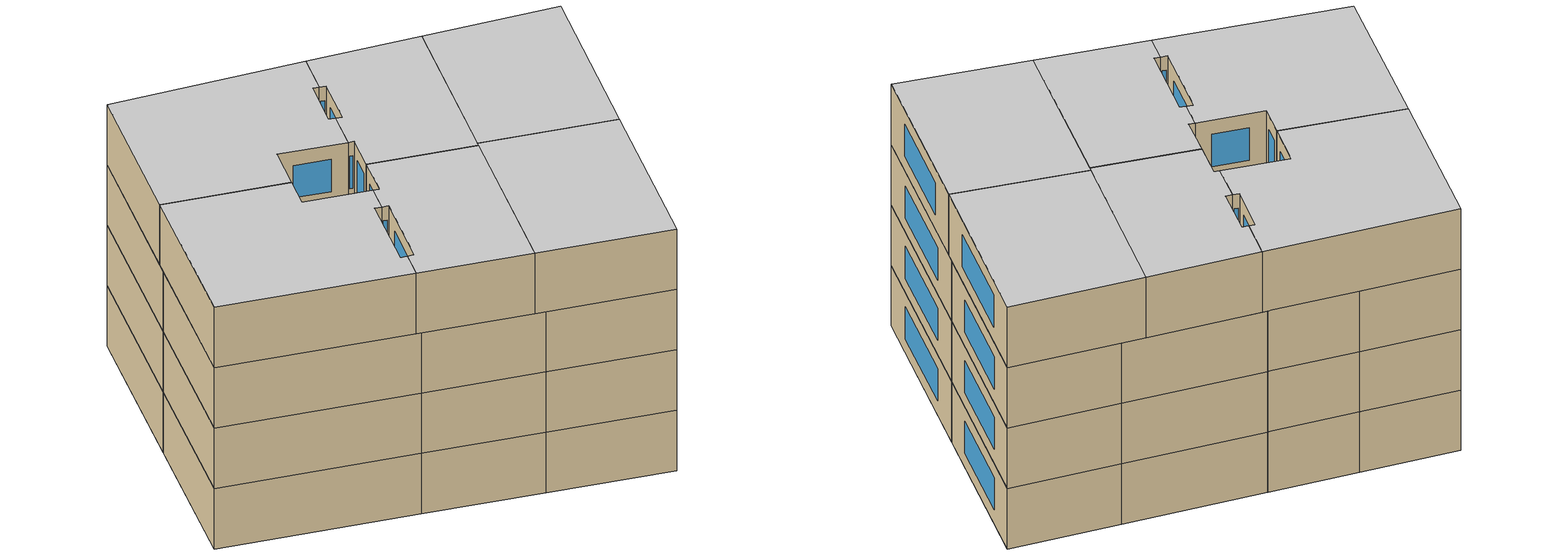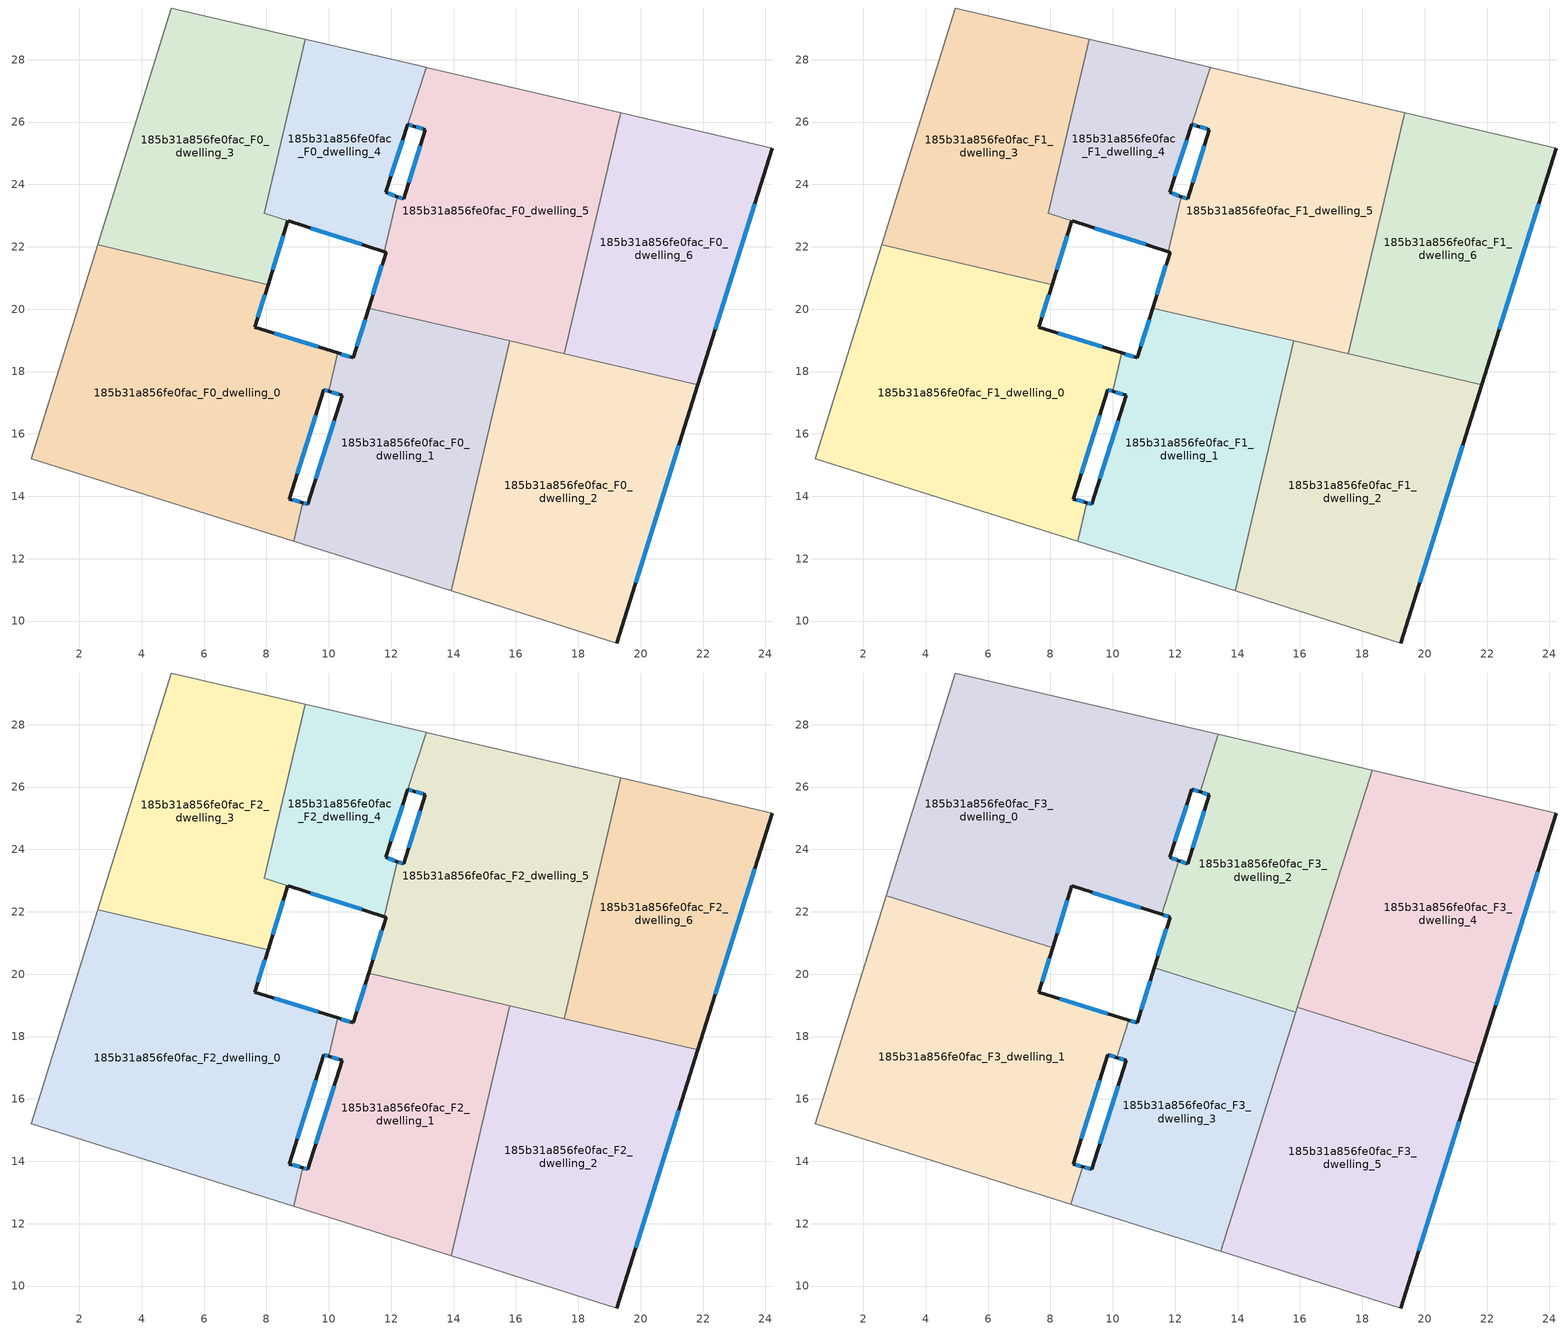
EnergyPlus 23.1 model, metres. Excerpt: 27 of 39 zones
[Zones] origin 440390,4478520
185b31a856fe0fac_F0_dwelling_0
 floor ground (EU_floor_Construction): 8.05,20.79 7.63,19.42 10.29,18.6 10,17.37 9.84,17.42 8.74,13.91 9.17,13.79 8.88,12.56 0.46,15.21 2.59,22.06 z0
 wall outside (EU_wall_Construction): 10.29,18.6 7.63,19.42 8.05,20.79 / 9.17,13.79 8.74,13.91 9.84,17.42 10,17.37 z0:3
 wall to 185b31a856fe0fac_F0_dwelling_1 (EU_wall_Construction): 10,17.37 10.29,18.6 / 8.88,12.56 9.17,13.79 z0:3
 wall adiabatic (EU_wall_Construction): 2.59,22.06 0.46,15.21 8.88,12.56 z0:3
 wall to 185b31a856fe0fac_F0_dwelling_3 (EU_wall_Construction): 8.05,20.79 2.59,22.06 z0:3
 window (EU_Window_Construction): 7.73,19.74 7.95,20.47 / 9.66,18.79 8.25,19.23 / 9.88,17.41 9.96,17.38 / 9,14.73 9.58,16.6 / 9.07,13.82 8.84,13.88 z0.7:2.3
185b31a856fe0fac_F0_dwelling_1
 floor ground (EU_floor_Construction): 15.8,18.98 13.93,10.96 8.88,12.56 9.17,13.79 9.33,13.75 10.42,17.24 10,17.37 10.29,18.6 10.78,18.44 11.28,20.04 z0
 wall outside (EU_wall_Construction): 10,17.37 10.42,17.24 9.33,13.75 9.17,13.79 / 11.28,20.04 10.78,18.44 10.29,18.6 z0:3
 wall to 185b31a856fe0fac_F0_dwelling_2 (EU_wall_Construction): 13.93,10.96 15.8,18.98 z0:3
 wall adiabatic (EU_wall_Construction): 8.88,12.56 13.93,10.96 z0:3
 wall to 185b31a856fe0fac_F0_dwelling_5 (EU_wall_Construction): 15.8,18.98 11.28,20.04 z0:3
 window (EU_Window_Construction): 10.17,16.42 9.59,14.56 / 10.1,17.34 10.33,17.27 / 10.67,18.48 10.4,18.56 / 11.16,19.66 10.9,18.82 / 9.29,13.76 9.2,13.78 z0.7:2.3
185b31a856fe0fac_F0_dwelling_2
 floor ground (EU_floor_Construction): 21.83,17.57 19.23,9.29 13.93,10.96 15.8,18.98 z0
 wall outside (EU_wall_Construction): 19.23,9.29 21.83,17.57 z0:3
 wall adiabatic (EU_wall_Construction): 13.93,10.96 19.23,9.29 z0:3
 wall to 185b31a856fe0fac_F0_dwelling_6 (EU_wall_Construction): 21.83,17.57 17.56,18.57 z0:3
 wall to 185b31a856fe0fac_F0_dwelling_5 (EU_wall_Construction): 17.56,18.57 15.8,18.98 z0:3
 window (EU_Window_Construction): 19.84,11.23 21.22,15.63 z0.7:2.3
185b31a856fe0fac_F0_dwelling_3
 floor ground (EU_floor_Construction): 9.24,28.66 7.94,23.07 8.69,22.83 8.05,20.79 2.59,22.06 4.95,29.66 z0
 wall outside (EU_wall_Construction): 8.05,20.79 8.69,22.83 z0:3
 wall adiabatic (EU_wall_Construction): 9.24,28.66 4.95,29.66 2.59,22.06 z0:3
 wall to 185b31a856fe0fac_F0_dwelling_4 (EU_wall_Construction): 8.69,22.83 7.94,23.07 9.24,28.66 z0:3
 window (EU_Window_Construction): 8.2,21.27 8.54,22.35 z0.7:2.3
185b31a856fe0fac_F0_dwelling_4
 floor ground (EU_floor_Construction): 13.13,27.75 11.83,23.74 12.2,23.61 11.78,21.85 7.94,23.07 9.24,28.66 z0
 wall outside (EU_wall_Construction): 8.69,22.83 11.78,21.85 / 12.2,23.61 11.83,23.74 12.54,25.93 z0:3
 wall to 185b31a856fe0fac_F0_dwelling_5 (EU_wall_Construction): 11.78,21.85 12.2,23.61 / 12.54,25.93 13.13,27.75 13.16,27.74 z0:3
 wall adiabatic (EU_wall_Construction): 13.16,27.74 13.12,27.75 9.24,28.66 z0:3
 window (EU_Window_Construction): 9.42,22.6 11.06,22.08 / 12.11,23.64 11.91,23.71 / 11.99,24.25 12.37,25.42 z0.7:2.3
185b31a856fe0fac_F0_dwelling_5
 floor ground (EU_floor_Construction): 19.36,26.3 17.56,18.57 11.28,20.04 11.84,21.83 11.78,21.85 12.2,23.61 12.41,23.54 13.1,25.75 12.72,25.87 12.54,25.93 13.13,27.75 13.16,27.74 z0
 wall outside (EU_wall_Construction): 11.78,21.85 11.84,21.83 11.28,20.04 / 12.54,25.93 12.72,25.87 13.1,25.75 12.41,23.54 12.2,23.61 z0:3
 wall adiabatic (EU_wall_Construction): 19.36,26.3 13.16,27.74 z0:3
 wall to 185b31a856fe0fac_F0_dwelling_6 (EU_wall_Construction): 17.56,18.57 19.36,26.3 z0:3
 window (EU_Window_Construction): 12.36,23.55 12.25,23.59 / 12.94,25.23 12.57,24.05 / 12.81,25.84 13.01,25.78 / 12.58,25.92 12.68,25.89 / 11.7,21.41 11.41,20.46 z0.7:2.3
185b31a856fe0fac_F0_dwelling_6
 floor ground (EU_floor_Construction): 24.22,25.16 21.83,17.57 17.56,18.57 19.36,26.3 z0
 wall outside (EU_wall_Construction): 21.83,17.57 24.22,25.16 z0:3
 wall adiabatic (EU_wall_Construction): 24.22,25.16 19.36,26.3 z0:3
 window (EU_Window_Construction): 22.39,19.35 23.66,23.39 z0.7:2.3
185b31a856fe0fac_F1_dwelling_0
 floor to 185b31a856fe0fac_F0_dwelling_0 (EU_floor_Construction): 8.05,20.79 7.63,19.42 10.29,18.6 10,17.37 9.84,17.42 8.74,13.91 9.17,13.79 8.88,12.56 0.46,15.21 2.59,22.06 z3
 wall outside (EU_wall_Construction): 10.29,18.6 7.63,19.42 8.05,20.79 / 9.17,13.79 8.74,13.91 9.84,17.42 10,17.37 z3:6
 wall to 185b31a856fe0fac_F1_dwelling_1 (EU_wall_Construction): 10,17.37 10.29,18.6 / 8.88,12.56 9.17,13.79 z3:6
 wall adiabatic (EU_wall_Construction): 2.59,22.06 0.46,15.21 8.88,12.56 z3:6
 wall to 185b31a856fe0fac_F1_dwelling_3 (EU_wall_Construction): 8.05,20.79 2.59,22.06 z3:6
 window (EU_Window_Construction): 7.73,19.74 7.95,20.47 / 9.66,18.79 8.25,19.23 / 9.88,17.41 9.96,17.38 / 9,14.73 9.58,16.6 / 9.07,13.82 8.84,13.88 z3.7:5.3
185b31a856fe0fac_F1_dwelling_1
 floor to 185b31a856fe0fac_F0_dwelling_1 (EU_floor_Construction): 15.8,18.98 13.93,10.96 8.88,12.56 9.17,13.79 9.33,13.75 10.42,17.24 10,17.37 10.29,18.6 10.78,18.44 11.28,20.04 z3
 wall outside (EU_wall_Construction): 10,17.37 10.42,17.24 9.33,13.75 9.17,13.79 / 11.28,20.04 10.78,18.44 10.29,18.6 z3:6
 wall to 185b31a856fe0fac_F1_dwelling_2 (EU_wall_Construction): 13.93,10.96 15.8,18.98 z3:6
 wall adiabatic (EU_wall_Construction): 8.88,12.56 13.93,10.96 z3:6
 wall to 185b31a856fe0fac_F1_dwelling_5 (EU_wall_Construction): 15.8,18.98 11.28,20.04 z3:6
 window (EU_Window_Construction): 10.17,16.42 9.59,14.56 / 10.1,17.34 10.33,17.27 / 10.67,18.48 10.4,18.56 / 11.16,19.66 10.9,18.82 / 9.29,13.76 9.2,13.78 z3.7:5.3
185b31a856fe0fac_F1_dwelling_2
 floor to 185b31a856fe0fac_F0_dwelling_2 (EU_floor_Construction): 21.83,17.57 19.23,9.29 13.93,10.96 15.8,18.98 z3
 wall outside (EU_wall_Construction): 19.23,9.29 21.83,17.57 z3:6
 wall adiabatic (EU_wall_Construction): 13.93,10.96 19.23,9.29 z3:6
 wall to 185b31a856fe0fac_F1_dwelling_6 (EU_wall_Construction): 21.83,17.57 17.56,18.57 z3:6
 wall to 185b31a856fe0fac_F1_dwelling_5 (EU_wall_Construction): 17.56,18.57 15.8,18.98 z3:6
 window (EU_Window_Construction): 19.84,11.23 21.22,15.63 z3.7:5.3
185b31a856fe0fac_F1_dwelling_3
 floor to 185b31a856fe0fac_F0_dwelling_3 (EU_floor_Construction): 9.24,28.66 7.94,23.07 8.69,22.83 8.05,20.79 2.59,22.06 4.95,29.66 z3
 wall outside (EU_wall_Construction): 8.05,20.79 8.69,22.83 z3:6
 wall adiabatic (EU_wall_Construction): 9.24,28.66 4.95,29.66 2.59,22.06 z3:6
 wall to 185b31a856fe0fac_F1_dwelling_4 (EU_wall_Construction): 8.69,22.83 7.94,23.07 9.24,28.66 z3:6
 window (EU_Window_Construction): 8.2,21.27 8.54,22.35 z3.7:5.3
185b31a856fe0fac_F1_dwelling_4
 floor to 185b31a856fe0fac_F0_dwelling_4 (EU_floor_Construction): 13.12,27.75 11.83,23.74 12.2,23.61 11.78,21.85 7.94,23.07 9.24,28.66 z3
 wall outside (EU_wall_Construction): 8.69,22.83 11.78,21.85 / 12.2,23.61 11.83,23.74 12.54,25.93 z3:6
 wall to 185b31a856fe0fac_F1_dwelling_5 (EU_wall_Construction): 11.78,21.85 12.2,23.61 / 12.54,25.93 13.13,27.75 13.16,27.74 z3:6
 wall adiabatic (EU_wall_Construction): 13.16,27.74 13.12,27.75 9.24,28.66 z3:6
 window (EU_Window_Construction): 9.42,22.6 11.06,22.08 / 12.11,23.64 11.91,23.71 / 11.99,24.25 12.37,25.42 z3.7:5.3
185b31a856fe0fac_F1_dwelling_5
 floor to 185b31a856fe0fac_F0_dwelling_5 (EU_floor_Construction): 19.36,26.3 17.56,18.57 11.28,20.04 11.84,21.83 11.78,21.85 12.2,23.61 12.41,23.54 13.1,25.75 12.72,25.87 12.54,25.93 13.13,27.75 13.16,27.74 z3
 wall outside (EU_wall_Construction): 11.78,21.85 11.84,21.83 11.28,20.04 / 12.54,25.93 12.72,25.87 13.1,25.75 12.41,23.54 12.2,23.61 z3:6
 wall adiabatic (EU_wall_Construction): 19.36,26.3 13.16,27.74 z3:6
 wall to 185b31a856fe0fac_F1_dwelling_6 (EU_wall_Construction): 17.56,18.57 19.36,26.3 z3:6
 window (EU_Window_Construction): 12.36,23.55 12.25,23.59 / 12.94,25.23 12.57,24.05 / 12.81,25.84 13.01,25.78 / 12.58,25.92 12.68,25.89 / 11.7,21.41 11.41,20.46 z3.7:5.3
185b31a856fe0fac_F1_dwelling_6
 floor to 185b31a856fe0fac_F0_dwelling_6 (EU_floor_Construction): 24.22,25.16 21.83,17.57 17.56,18.57 19.36,26.3 z3
 wall outside (EU_wall_Construction): 21.83,17.57 24.22,25.16 z3:6
 wall adiabatic (EU_wall_Construction): 24.22,25.16 19.36,26.3 z3:6
 window (EU_Window_Construction): 22.39,19.35 23.66,23.39 z3.7:5.3
185b31a856fe0fac_F2_dwelling_0
 floor to 185b31a856fe0fac_F1_dwelling_0 (EU_floor_Construction): 8.05,20.79 7.63,19.42 10.29,18.6 10,17.37 9.84,17.42 8.74,13.91 9.17,13.79 8.88,12.56 0.46,15.21 2.59,22.06 z6
 wall outside (EU_wall_Construction): 10.29,18.6 7.63,19.42 8.05,20.79 / 9.17,13.79 8.74,13.91 9.84,17.42 10,17.37 z6:9
 wall to 185b31a856fe0fac_F2_dwelling_1 (EU_wall_Construction): 10,17.37 10.29,18.6 / 8.88,12.56 9.17,13.79 z6:9
 wall adiabatic (EU_wall_Construction): 2.59,22.06 0.46,15.21 8.88,12.56 z6:9
 wall to 185b31a856fe0fac_F2_dwelling_3 (EU_wall_Construction): 8.05,20.79 2.59,22.06 z6:9
 window (EU_Window_Construction): 7.73,19.74 7.95,20.47 / 9.66,18.79 8.25,19.23 / 9.88,17.41 9.96,17.38 / 9,14.73 9.58,16.6 / 9.07,13.82 8.84,13.88 z6.7:8.3
185b31a856fe0fac_F2_dwelling_1
 floor to 185b31a856fe0fac_F1_dwelling_1 (EU_floor_Construction): 15.8,18.98 13.93,10.96 8.88,12.56 9.17,13.79 9.33,13.75 10.42,17.24 10,17.37 10.29,18.6 10.78,18.44 11.28,20.04 z6
 wall outside (EU_wall_Construction): 10,17.37 10.42,17.24 9.33,13.75 9.17,13.79 / 11.28,20.04 10.78,18.44 10.29,18.6 z6:9
 wall to 185b31a856fe0fac_F2_dwelling_2 (EU_wall_Construction): 13.93,10.96 15.8,18.98 z6:9
 wall adiabatic (EU_wall_Construction): 8.88,12.56 13.93,10.96 z6:9
 wall to 185b31a856fe0fac_F2_dwelling_5 (EU_wall_Construction): 15.8,18.98 11.28,20.04 z6:9
 window (EU_Window_Construction): 10.17,16.42 9.59,14.56 / 10.1,17.34 10.33,17.27 / 10.67,18.48 10.4,18.56 / 11.16,19.66 10.9,18.82 / 9.29,13.76 9.2,13.78 z6.7:8.3
185b31a856fe0fac_F2_dwelling_2
 floor to 185b31a856fe0fac_F1_dwelling_2 (EU_floor_Construction): 21.83,17.57 19.23,9.29 13.93,10.96 15.8,18.98 z6
 wall outside (EU_wall_Construction): 19.23,9.29 21.83,17.57 z6:9
 wall adiabatic (EU_wall_Construction): 13.93,10.96 19.23,9.29 z6:9
 wall to 185b31a856fe0fac_F2_dwelling_6 (EU_wall_Construction): 21.83,17.57 17.56,18.57 z6:9
 wall to 185b31a856fe0fac_F2_dwelling_5 (EU_wall_Construction): 17.56,18.57 15.8,18.98 z6:9
 window (EU_Window_Construction): 19.84,11.23 21.22,15.63 z6.7:8.3
185b31a856fe0fac_F2_dwelling_3
 floor to 185b31a856fe0fac_F1_dwelling_3 (EU_floor_Construction): 9.24,28.66 7.94,23.07 8.69,22.83 8.05,20.79 2.59,22.06 4.95,29.66 z6
 wall outside (EU_wall_Construction): 8.05,20.79 8.69,22.83 z6:9
 wall adiabatic (EU_wall_Construction): 9.24,28.66 4.95,29.66 2.59,22.06 z6:9
 wall to 185b31a856fe0fac_F2_dwelling_4 (EU_wall_Construction): 8.69,22.83 7.94,23.07 9.24,28.66 z6:9
 window (EU_Window_Construction): 8.2,21.27 8.54,22.35 z6.7:8.3
185b31a856fe0fac_F2_dwelling_4
 floor to 185b31a856fe0fac_F1_dwelling_4 (EU_floor_Construction): 13.12,27.75 11.83,23.74 12.2,23.61 11.78,21.85 7.94,23.07 9.24,28.66 z6
 wall outside (EU_wall_Construction): 8.69,22.83 11.78,21.85 / 12.2,23.61 11.83,23.74 12.54,25.93 z6:9
 wall to 185b31a856fe0fac_F2_dwelling_5 (EU_wall_Construction): 11.78,21.85 12.2,23.61 / 12.54,25.93 13.13,27.75 13.16,27.74 z6:9
 wall adiabatic (EU_wall_Construction): 13.16,27.74 13.12,27.75 9.24,28.66 z6:9
 window (EU_Window_Construction): 9.42,22.6 11.06,22.08 / 12.11,23.64 11.91,23.71 / 11.99,24.25 12.37,25.42 z6.7:8.3
185b31a856fe0fac_F2_dwelling_5
 floor to 185b31a856fe0fac_F1_dwelling_5 (EU_floor_Construction): 19.36,26.3 17.56,18.57 11.28,20.04 11.84,21.83 11.78,21.85 12.2,23.61 12.41,23.54 13.1,25.75 12.72,25.87 12.54,25.93 13.13,27.75 13.16,27.74 z6
 wall outside (EU_wall_Construction): 11.78,21.85 11.84,21.83 11.28,20.04 / 12.54,25.93 12.72,25.87 13.1,25.75 12.41,23.54 12.2,23.61 z6:9
 wall adiabatic (EU_wall_Construction): 19.36,26.3 13.16,27.74 z6:9
 wall to 185b31a856fe0fac_F2_dwelling_6 (EU_wall_Construction): 17.56,18.57 19.36,26.3 z6:9
 window (EU_Window_Construction): 12.36,23.55 12.25,23.59 / 12.94,25.23 12.57,24.05 / 12.81,25.84 13.01,25.78 / 12.58,25.92 12.68,25.89 / 11.7,21.41 11.41,20.46 z6.7:8.3
 ceiling adiabatic (EU_roof_Construction): 12.81,25.84 13.39,27.69 13.16,27.74 13.13,27.75 12.54,25.93 12.72,25.87 z9
185b31a856fe0fac_F2_dwelling_6
 floor to 185b31a856fe0fac_F1_dwelling_6 (EU_floor_Construction): 24.22,25.16 21.83,17.57 17.56,18.57 19.36,26.3 z6
 wall outside (EU_wall_Construction): 21.83,17.57 24.22,25.16 z6:9
 wall adiabatic (EU_wall_Construction): 24.22,25.16 19.36,26.3 z6:9
 window (EU_Window_Construction): 22.39,19.35 23.66,23.39 z6.7:8.3
185b31a856fe0fac_F3_dwelling_0
 floor to 185b31a856fe0fac_F2_dwelling_3 (EU_floor_Construction): 9.24,28.66 7.94,23.07 8.69,22.83 8.07,20.84 2.74,22.52 4.95,29.66 z9
 floor to 185b31a856fe0fac_F2_dwelling_4 (EU_floor_Construction): 13.12,27.75 11.83,23.74 12.12,23.64 11.58,21.91 7.94,23.07 9.24,28.66 z9
 floor adiabatic (EU_floor_Construction): 13.39,27.69 12.81,25.84 12.54,25.93 11.83,23.74 13.12,27.75 z9
 wall outside (EU_wall_Construction): 12.12,23.64 11.83,23.74 12.54,25.93 12.81,25.84 / 8.07,20.84 8.69,22.83 11.58,21.91 z9:12
 wall to 185b31a856fe0fac_F3_dwelling_2 (EU_wall_Construction): 12.81,25.84 13.39,27.69 / 11.58,21.91 12.12,23.64 z9:12
 wall to 185b31a856fe0fac_F3_dwelling_1 (EU_wall_Construction): 2.73,22.52 8.07,20.84 z9:12
 wall adiabatic (EU_wall_Construction): 13.39,27.69 4.95,29.66 2.73,22.52 z9:12
 window (EU_Window_Construction): 12.6,25.91 12.75,25.86 / 11.99,24.25 12.37,25.42 / 12.05,23.66 11.89,23.72 / 9.36,22.62 10.9,22.13 / 8.21,21.31 8.54,22.37 z9.7:11.3
 ceiling to 185b31a856fe0fac_F4_dwelling_0 (EU_floor_Construction): 11.58,21.91 12.12,23.64 11.83,23.74 12.54,25.93 12.81,25.84 13.39,27.69 4.95,29.66 2.73,22.52 8.07,20.84 8.69,22.83 z12
185b31a856fe0fac_F3_dwelling_1
 floor to 185b31a856fe0fac_F2_dwelling_0 (EU_floor_Construction): 8.05,20.79 7.63,19.42 10.29,18.6 10,17.37 9.84,17.42 8.74,13.91 9.03,13.83 8.66,12.63 0.46,15.21 2.59,22.06 z9
 floor to 185b31a856fe0fac_F2_dwelling_1 (EU_floor_Construction): 10.51,18.53 10.13,17.33 10,17.37 10.29,18.6 z9
 floor to 185b31a856fe0fac_F2_dwelling_3 (EU_floor_Construction): 8.07,20.84 8.05,20.79 2.59,22.06 2.74,22.52 z9
 wall outside (EU_wall_Construction): 10.51,18.53 7.63,19.42 8.07,20.84 / 9.03,13.83 8.74,13.91 9.84,17.42 10.13,17.33 z9:12
 wall to 185b31a856fe0fac_F3_dwelling_3 (EU_wall_Construction): 10.13,17.33 10.51,18.53 / 8.66,12.62 9.03,13.83 z9:12
 wall adiabatic (EU_wall_Construction): 2.73,22.52 0.46,15.21 8.66,12.62 z9:12
 window (EU_Window_Construction): 7.73,19.76 7.97,20.51 / 9.84,18.74 8.3,19.21 / 9.91,17.4 10.07,17.35 / 9,14.73 9.58,16.6 / 8.97,13.85 8.81,13.89 z9.7:11.3
 ceiling to 185b31a856fe0fac_F4_dwelling_1 (EU_floor_Construction): 8.66,12.62 9.03,13.83 8.74,13.91 9.84,17.42 10.13,17.33 10.51,18.53 7.63,19.42 8.07,20.84 2.73,22.52 0.46,15.21 z12
185b31a856fe0fac_F3_dwelling_2
 floor to 185b31a856fe0fac_F2_dwelling_5 (EU_floor_Construction): 18.31,26.54 15.93,18.95 13.59,19.5 11.33,20.21 11.84,21.83 11.78,21.85 12.2,23.61 12.41,23.54 13.1,25.75 12.81,25.84 13.39,27.69 z9
 floor to 185b31a856fe0fac_F2_dwelling_1 (EU_floor_Construction): 15.8,18.98 15.76,18.81 13.59,19.5 z9
 floor to 185b31a856fe0fac_F2_dwelling_4 (EU_floor_Construction): 12.2,23.61 11.78,21.85 11.58,21.91 12.12,23.64 z9
 floor to 185b31a856fe0fac_F2_dwelling_2 (EU_floor_Construction): 15.93,18.95 15.92,18.93 15.87,18.78 15.76,18.81 15.8,18.98 z9
 wall outside (EU_wall_Construction): 12.81,25.84 13.1,25.75 12.41,23.54 12.12,23.64 / 11.58,21.91 11.84,21.83 11.33,20.21 z9:12
 wall adiabatic (EU_wall_Construction): 18.31,26.54 13.39,27.69 z9:12
 wall to 185b31a856fe0fac_F3_dwelling_3 (EU_wall_Construction): 11.33,20.21 15.87,18.78 z9:12
 wall to 185b31a856fe0fac_F3_dwelling_4 (EU_wall_Construction): 15.92,18.93 18.31,26.54 z9:12
 wall to 185b31a856fe0fac_F3_dwelling_5 (EU_wall_Construction): 15.87,18.78 15.92,18.93 z9:12
 window (EU_Window_Construction): 12.34,23.56 12.19,23.61 / 12.94,25.23 12.57,24.05 / 12.88,25.82 13.03,25.77 / 11.72,21.45 11.45,20.59 / 11.64,21.89 11.77,21.85 z9.7:11.3
 ceiling to 185b31a856fe0fac_F4_dwelling_2 (EU_floor_Construction): 15.87,18.78 18.31,26.54 13.39,27.69 12.81,25.84 13.1,25.75 12.41,23.54 12.12,23.64 11.58,21.91 11.84,21.83 11.33,20.21 z12
185b31a856fe0fac_F3_dwelling_3
 floor to 185b31a856fe0fac_F2_dwelling_1 (EU_floor_Construction): 15.76,18.81 15.41,17.32 13.47,11.11 8.88,12.56 9.17,13.79 9.33,13.75 10.42,17.24 10.13,17.33 10.51,18.53 10.78,18.44 11.28,20.04 13.58,19.5 z9
 floor to 185b31a856fe0fac_F2_dwelling_0 (EU_floor_Construction): 9.17,13.79 8.88,12.56 8.66,12.63 9.03,13.83 z9
 floor to 185b31a856fe0fac_F2_dwelling_2 (EU_floor_Construction): 15.87,18.78 15.42,17.32 15.76,18.81 z9
 floor to 185b31a856fe0fac_F2_dwelling_5 (EU_floor_Construction): 13.58,19.5 11.28,20.04 11.33,20.21 z9
 wall outside (EU_wall_Construction): 10.13,17.33 10.42,17.24 9.33,13.75 9.03,13.83 / 11.33,20.21 10.78,18.44 10.51,18.53 z9:12
 wall adiabatic (EU_wall_Construction): 8.66,12.62 13.47,11.11 z9:12
 wall to 185b31a856fe0fac_F3_dwelling_5 (EU_wall_Construction): 13.47,11.11 15.87,18.78 z9:12
 window (EU_Window_Construction): 10.17,16.42 9.59,14.56 / 10.2,17.31 10.36,17.26 / 10.72,18.46 10.57,18.51 / 11.2,19.79 10.91,18.86 / 9.26,13.77 9.1,13.81 z9.7:11.3
 ceiling to 185b31a856fe0fac_F4_dwelling_3 (EU_floor_Construction): 13.47,11.11 15.87,18.78 11.33,20.21 10.78,18.44 10.51,18.53 10.13,17.33 10.42,17.24 9.33,13.75 9.03,13.83 8.66,12.62 z12
185b31a856fe0fac_F3_dwelling_4
 floor to 185b31a856fe0fac_F2_dwelling_6 (EU_floor_Construction): 24.22,25.16 21.83,17.57 17.56,18.57 19.36,26.3 z9
 floor to 185b31a856fe0fac_F2_dwelling_5 (EU_floor_Construction): 19.36,26.3 17.56,18.57 15.93,18.95 18.31,26.54 z9
 floor to 185b31a856fe0fac_F2_dwelling_2 (EU_floor_Construction): 21.83,17.57 21.69,17.12 15.92,18.93 15.93,18.95 z9
 wall outside (EU_wall_Construction): 21.69,17.12 24.22,25.16 z9:12
 wall to 185b31a856fe0fac_F3_dwelling_5 (EU_wall_Construction): 15.92,18.93 21.69,17.12 z9:12
 wall adiabatic (EU_wall_Construction): 24.22,25.16 18.31,26.54 z9:12
 window (EU_Window_Construction): 22.28,19 23.63,23.28 z9.7:11.3
 ceiling to 185b31a856fe0fac_F4_dwelling_4 (EU_floor_Construction): 21.69,17.12 24.22,25.16 18.31,26.54 15.92,18.93 z12
185b31a856fe0fac_F3_dwelling_5
 floor to 185b31a856fe0fac_F2_dwelling_2 (EU_floor_Construction): 21.69,17.12 19.23,9.29 13.93,10.96 15.42,17.32 15.92,18.93 z9
 floor to 185b31a856fe0fac_F2_dwelling_1 (EU_floor_Construction): 15.41,17.32 13.93,10.96 13.47,11.11 z9
 wall outside (EU_wall_Construction): 19.23,9.29 21.69,17.12 z9:12
 wall adiabatic (EU_wall_Construction): 13.47,11.11 19.23,9.29 z9:12
 window (EU_Window_Construction): 19.81,11.13 21.12,15.29 z9.7:11.3
 ceiling to 185b31a856fe0fac_F4_dwelling_5 (EU_floor_Construction): 19.23,9.29 21.69,17.12 15.92,18.93 13.47,11.11 z12
[Building]
EU S2 Campaign: North Axis=0; Terrain=City; Solar Distribution=FullExterior
[Site:Location]
Madrid: Latitude=40.5; Longitude=-3.5; Time Zone=1; Elevation=609
[SizingPeriod:WeatherFileDays]
AnnualSizingPeriod: Begin Month=1; Begin Day of Month=1; End Month=12; End Day of Month=31; Day of Week for Start Day=Monday; Use Weather File Daylight Saving Period=No; Use Weather File Rain and Snow Indicators=No
[MATERIAL]
EU_InternalMass_Material: Roughness=MediumRough; Thickness=0.1; Conductivity=1; Density=1800; Specific Heat=900; Thermal Absorptance=0.9; Solar Absorptance=0.7; Visible Absorptance=0.7
[MATERIAL:NOMASS] Roughness=MediumRough; Thermal Absorptance=0.9; Solar Absorptance=0.7; Visible Absorptance=0.7
Name | Thermal Resistance
EU_wall_NoMass | 0.419739
EU_roof_NoMass | 0.352165
EU_floor_NoMass | 0.608284
[WINDOWMATERIAL:SIMPLEGLAZINGSYSTEM]
EU_Window_SimpleGlazing: UFactor=4.8352; Solar Heat Gain Coefficient=0.85; Visible Transmittance=0.85
[CONSTRUCTION]
EU_wall_Construction: EU_wall_NoMass
EU_roof_Construction: EU_roof_NoMass
EU_floor_Construction: EU_floor_NoMass
EU_InternalMass_Construction: EU_InternalMass_Material
EU_Window_Construction: EU_Window_SimpleGlazing
[ZONE] Type=1; Multiplier=1; Ceiling Height=autocalculate; Floor Area=autocalculate; Part of Total Floor Area=Yes
Name | Volume
185b31a856fe0fac_F0_dwelling_0; 185b31a856fe0fac_F1_dwelling_0; 185b31a856fe0fac_F2_dwelling_0 | 176.434
185b31a856fe0fac_F3_dwelling_0 | 180.925
185b31a856fe0fac_F0_dwelling_1; 185b31a856fe0fac_F1_dwelling_1; 185b31a856fe0fac_F2_dwelling_1 | 121.102
185b31a856fe0fac_F3_dwelling_1 | 180.945
185b31a856fe0fac_F0_dwelling_2; 185b31a856fe0fac_F1_dwelling_2; 185b31a856fe0fac_F2_dwelling_2 | 148.787
185b31a856fe0fac_F3_dwelling_2 | 116.628
185b31a856fe0fac_F0_dwelling_3; 185b31a856fe0fac_F1_dwelling_3; 185b31a856fe0fac_F2_dwelling_3 | 116.194
185b31a856fe0fac_F3_dwelling_3 | 116.622
185b31a856fe0fac_F0_dwelling_4 | 68.4631
185b31a856fe0fac_F1_dwelling_4; 185b31a856fe0fac_F2_dwelling_4 | 68.4342
185b31a856fe0fac_F3_dwelling_4 | 148.785
185b31a856fe0fac_F0_dwelling_5; 185b31a856fe0fac_F1_dwelling_5; 185b31a856fe0fac_F2_dwelling_5 | 150.096
185b31a856fe0fac_F3_dwelling_5 | 148.763
185b31a856fe0fac_F0_dwelling_6; 185b31a856fe0fac_F1_dwelling_6; 185b31a856fe0fac_F2_dwelling_6 | 111.586
[INTERNALMASS] Construction=EU_InternalMass_Construction
Name | Zone or ZoneList | Surface Area
185b31a856fe0fac_F0_dwelling_0_EU_InternalMass | 185b31a856fe0fac_F0_dwelling_0 | 58.8112
185b31a856fe0fac_F0_dwelling_1_EU_InternalMass | 185b31a856fe0fac_F0_dwelling_1 | 40.3672
185b31a856fe0fac_F0_dwelling_2_EU_InternalMass | 185b31a856fe0fac_F0_dwelling_2 | 49.5957
185b31a856fe0fac_F0_dwelling_3_EU_InternalMass | 185b31a856fe0fac_F0_dwelling_3 | 38.7324
185b31a856fe0fac_F0_dwelling_4_EU_InternalMass | 185b31a856fe0fac_F0_dwelling_4 | 22.8212
185b31a856fe0fac_F0_dwelling_5_EU_InternalMass | 185b31a856fe0fac_F0_dwelling_5 | 50.029
185b31a856fe0fac_F0_dwelling_6_EU_InternalMass | 185b31a856fe0fac_F0_dwelling_6 | 37.1953
185b31a856fe0fac_F1_dwelling_0_EU_InternalMass | 185b31a856fe0fac_F1_dwelling_0 | 58.8112
185b31a856fe0fac_F1_dwelling_1_EU_InternalMass | 185b31a856fe0fac_F1_dwelling_1 | 40.3672
185b31a856fe0fac_F1_dwelling_2_EU_InternalMass | 185b31a856fe0fac_F1_dwelling_2 | 49.5957
185b31a856fe0fac_F1_dwelling_3_EU_InternalMass | 185b31a856fe0fac_F1_dwelling_3 | 38.7324
185b31a856fe0fac_F1_dwelling_4_EU_InternalMass | 185b31a856fe0fac_F1_dwelling_4 | 22.8212
185b31a856fe0fac_F1_dwelling_5_EU_InternalMass | 185b31a856fe0fac_F1_dwelling_5 | 50.029
185b31a856fe0fac_F1_dwelling_6_EU_InternalMass | 185b31a856fe0fac_F1_dwelling_6 | 37.1953
185b31a856fe0fac_F2_dwelling_0_EU_InternalMass | 185b31a856fe0fac_F2_dwelling_0 | 58.8112
185b31a856fe0fac_F2_dwelling_1_EU_InternalMass | 185b31a856fe0fac_F2_dwelling_1 | 40.3672
185b31a856fe0fac_F2_dwelling_2_EU_InternalMass | 185b31a856fe0fac_F2_dwelling_2 | 49.5957
185b31a856fe0fac_F2_dwelling_3_EU_InternalMass | 185b31a856fe0fac_F2_dwelling_3 | 38.7324
185b31a856fe0fac_F2_dwelling_4_EU_InternalMass | 185b31a856fe0fac_F2_dwelling_4 | 22.8212
185b31a856fe0fac_F2_dwelling_5_EU_InternalMass | 185b31a856fe0fac_F2_dwelling_5 | 50.029
185b31a856fe0fac_F2_dwelling_6_EU_InternalMass | 185b31a856fe0fac_F2_dwelling_6 | 37.1953
185b31a856fe0fac_F3_dwelling_0_EU_InternalMass | 185b31a856fe0fac_F3_dwelling_0 | 60.3073
185b31a856fe0fac_F3_dwelling_1_EU_InternalMass | 185b31a856fe0fac_F3_dwelling_1 | 60.3133
185b31a856fe0fac_F3_dwelling_2_EU_InternalMass | 185b31a856fe0fac_F3_dwelling_2 | 38.8745
185b31a856fe0fac_F3_dwelling_3_EU_InternalMass | 185b31a856fe0fac_F3_dwelling_3 | 38.8732
185b31a856fe0fac_F3_dwelling_4_EU_InternalMass | 185b31a856fe0fac_F3_dwelling_4 | 49.5944
185b31a856fe0fac_F3_dwelling_5_EU_InternalMass | 185b31a856fe0fac_F3_dwelling_5 | 49.5872
[OTHEREQUIPMENT] Fuel Type=Electricity; Design Level Calculation Method=Watts/Area; Power per Zone Floor Area=1; Fraction Latent=0; Fraction Radiant=0; Fraction Lost=0; Carbon Dioxide Generation Rate=0; EndUse Subcategory=EU_Step8_InternalGains
Name | Zone or ZoneList or Space or SpaceList | Schedule
EU_Step8_InternalGain_185b31a856fe0fac_F0_dwelling_0_f000 | 185b31a856fe0fac_F0_dwelling_0 | EU_Step8_GainSchedule_185b31a856fe0fac_F0_dwelling_0_f000
EU_Step8_InternalGain_185b31a856fe0fac_F0_dwelling_1_f000 | 185b31a856fe0fac_F0_dwelling_1 | EU_Step8_GainSchedule_185b31a856fe0fac_F0_dwelling_1_f000
EU_Step8_InternalGain_185b31a856fe0fac_F0_dwelling_2_f000 | 185b31a856fe0fac_F0_dwelling_2 | EU_Step8_GainSchedule_185b31a856fe0fac_F0_dwelling_2_f000
EU_Step8_InternalGain_185b31a856fe0fac_F0_dwelling_3_f000 | 185b31a856fe0fac_F0_dwelling_3 | EU_Step8_GainSchedule_185b31a856fe0fac_F0_dwelling_3_f000
EU_Step8_InternalGain_185b31a856fe0fac_F0_dwelling_4_f000 | 185b31a856fe0fac_F0_dwelling_4 | EU_Step8_GainSchedule_185b31a856fe0fac_F0_dwelling_4_f000
EU_Step8_InternalGain_185b31a856fe0fac_F0_dwelling_5_f000 | 185b31a856fe0fac_F0_dwelling_5 | EU_Step8_GainSchedule_185b31a856fe0fac_F0_dwelling_5_f000
EU_Step8_InternalGain_185b31a856fe0fac_F0_dwelling_6_f000 | 185b31a856fe0fac_F0_dwelling_6 | EU_Step8_GainSchedule_185b31a856fe0fac_F0_dwelling_6_f000
EU_Step8_InternalGain_185b31a856fe0fac_F1_dwelling_0_f000 | 185b31a856fe0fac_F1_dwelling_0 | EU_Step8_GainSchedule_185b31a856fe0fac_F1_dwelling_0_f000
EU_Step8_InternalGain_185b31a856fe0fac_F1_dwelling_1_f000 | 185b31a856fe0fac_F1_dwelling_1 | EU_Step8_GainSchedule_185b31a856fe0fac_F1_dwelling_1_f000
EU_Step8_InternalGain_185b31a856fe0fac_F1_dwelling_2_f000 | 185b31a856fe0fac_F1_dwelling_2 | EU_Step8_GainSchedule_185b31a856fe0fac_F1_dwelling_2_f000
EU_Step8_InternalGain_185b31a856fe0fac_F1_dwelling_3_f000 | 185b31a856fe0fac_F1_dwelling_3 | EU_Step8_GainSchedule_185b31a856fe0fac_F1_dwelling_3_f000
EU_Step8_InternalGain_185b31a856fe0fac_F1_dwelling_4_f000 | 185b31a856fe0fac_F1_dwelling_4 | EU_Step8_GainSchedule_185b31a856fe0fac_F1_dwelling_4_f000
EU_Step8_InternalGain_185b31a856fe0fac_F1_dwelling_5_f000 | 185b31a856fe0fac_F1_dwelling_5 | EU_Step8_GainSchedule_185b31a856fe0fac_F1_dwelling_5_f000
EU_Step8_InternalGain_185b31a856fe0fac_F1_dwelling_6_f000 | 185b31a856fe0fac_F1_dwelling_6 | EU_Step8_GainSchedule_185b31a856fe0fac_F1_dwelling_6_f000
EU_Step8_InternalGain_185b31a856fe0fac_F2_dwelling_0_f000 | 185b31a856fe0fac_F2_dwelling_0 | EU_Step8_GainSchedule_185b31a856fe0fac_F2_dwelling_0_f000
EU_Step8_InternalGain_185b31a856fe0fac_F2_dwelling_1_f000 | 185b31a856fe0fac_F2_dwelling_1 | EU_Step8_GainSchedule_185b31a856fe0fac_F2_dwelling_1_f000
EU_Step8_InternalGain_185b31a856fe0fac_F2_dwelling_2_f000 | 185b31a856fe0fac_F2_dwelling_2 | EU_Step8_GainSchedule_185b31a856fe0fac_F2_dwelling_2_f000
EU_Step8_InternalGain_185b31a856fe0fac_F2_dwelling_3_f000 | 185b31a856fe0fac_F2_dwelling_3 | EU_Step8_GainSchedule_185b31a856fe0fac_F2_dwelling_3_f000
EU_Step8_InternalGain_185b31a856fe0fac_F2_dwelling_4_f000 | 185b31a856fe0fac_F2_dwelling_4 | EU_Step8_GainSchedule_185b31a856fe0fac_F2_dwelling_4_f000
EU_Step8_InternalGain_185b31a856fe0fac_F2_dwelling_5_f000 | 185b31a856fe0fac_F2_dwelling_5 | EU_Step8_GainSchedule_185b31a856fe0fac_F2_dwelling_5_f000
EU_Step8_InternalGain_185b31a856fe0fac_F2_dwelling_6_f000 | 185b31a856fe0fac_F2_dwelling_6 | EU_Step8_GainSchedule_185b31a856fe0fac_F2_dwelling_6_f000
EU_Step8_InternalGain_185b31a856fe0fac_F3_dwelling_0_f000 | 185b31a856fe0fac_F3_dwelling_0 | EU_Step8_GainSchedule_185b31a856fe0fac_F3_dwelling_0_f000
EU_Step8_InternalGain_185b31a856fe0fac_F3_dwelling_1_f000 | 185b31a856fe0fac_F3_dwelling_1 | EU_Step8_GainSchedule_185b31a856fe0fac_F3_dwelling_1_f000
EU_Step8_InternalGain_185b31a856fe0fac_F3_dwelling_2_f000 | 185b31a856fe0fac_F3_dwelling_2 | EU_Step8_GainSchedule_185b31a856fe0fac_F3_dwelling_2_f000
EU_Step8_InternalGain_185b31a856fe0fac_F3_dwelling_3_f000 | 185b31a856fe0fac_F3_dwelling_3 | EU_Step8_GainSchedule_185b31a856fe0fac_F3_dwelling_3_f000
EU_Step8_InternalGain_185b31a856fe0fac_F3_dwelling_4_f000 | 185b31a856fe0fac_F3_dwelling_4 | EU_Step8_GainSchedule_185b31a856fe0fac_F3_dwelling_4_f000
EU_Step8_InternalGain_185b31a856fe0fac_F3_dwelling_5_f000 | 185b31a856fe0fac_F3_dwelling_5 | EU_Step8_GainSchedule_185b31a856fe0fac_F3_dwelling_5_f000
[ZONEVENTILATION:DESIGNFLOWRATE] Schedule=EU_AlwaysOn; Design Flow Rate Calculation Method=AirChanges/Hour; Air Changes per Hour=0.703302; Ventilation Type=Natural; Fan Pressure Rise=0; Fan Total Efficiency=1; Constant Term Coefficient=1; Temperature Term Coefficient=0; Velocity Term Coefficient=0; Velocity Squared Term Coefficient=0; Minimum Indoor Temperature=-100; Maximum Indoor Temperature=100; Delta Temperature=-100; Minimum Outdoor Temperature=-100; Maximum Outdoor Temperature=100; Maximum Wind Speed=40
Name | Zone or ZoneList or Space or SpaceList
EU_ConstantAir_185b31a856fe0fac_F0_dwelling_0 | 185b31a856fe0fac_F0_dwelling_0
EU_ConstantAir_185b31a856fe0fac_F0_dwelling_1 | 185b31a856fe0fac_F0_dwelling_1
EU_ConstantAir_185b31a856fe0fac_F0_dwelling_2 | 185b31a856fe0fac_F0_dwelling_2
EU_ConstantAir_185b31a856fe0fac_F0_dwelling_3 | 185b31a856fe0fac_F0_dwelling_3
EU_ConstantAir_185b31a856fe0fac_F0_dwelling_4 | 185b31a856fe0fac_F0_dwelling_4
EU_ConstantAir_185b31a856fe0fac_F0_dwelling_5 | 185b31a856fe0fac_F0_dwelling_5
EU_ConstantAir_185b31a856fe0fac_F0_dwelling_6 | 185b31a856fe0fac_F0_dwelling_6
EU_ConstantAir_185b31a856fe0fac_F1_dwelling_0 | 185b31a856fe0fac_F1_dwelling_0
EU_ConstantAir_185b31a856fe0fac_F1_dwelling_1 | 185b31a856fe0fac_F1_dwelling_1
EU_ConstantAir_185b31a856fe0fac_F1_dwelling_2 | 185b31a856fe0fac_F1_dwelling_2
EU_ConstantAir_185b31a856fe0fac_F1_dwelling_3 | 185b31a856fe0fac_F1_dwelling_3
EU_ConstantAir_185b31a856fe0fac_F1_dwelling_4 | 185b31a856fe0fac_F1_dwelling_4
EU_ConstantAir_185b31a856fe0fac_F1_dwelling_5 | 185b31a856fe0fac_F1_dwelling_5
EU_ConstantAir_185b31a856fe0fac_F1_dwelling_6 | 185b31a856fe0fac_F1_dwelling_6
EU_ConstantAir_185b31a856fe0fac_F2_dwelling_0 | 185b31a856fe0fac_F2_dwelling_0
EU_ConstantAir_185b31a856fe0fac_F2_dwelling_1 | 185b31a856fe0fac_F2_dwelling_1
EU_ConstantAir_185b31a856fe0fac_F2_dwelling_2 | 185b31a856fe0fac_F2_dwelling_2
EU_ConstantAir_185b31a856fe0fac_F2_dwelling_3 | 185b31a856fe0fac_F2_dwelling_3
EU_ConstantAir_185b31a856fe0fac_F2_dwelling_4 | 185b31a856fe0fac_F2_dwelling_4
EU_ConstantAir_185b31a856fe0fac_F2_dwelling_5 | 185b31a856fe0fac_F2_dwelling_5
EU_ConstantAir_185b31a856fe0fac_F2_dwelling_6 | 185b31a856fe0fac_F2_dwelling_6
EU_ConstantAir_185b31a856fe0fac_F3_dwelling_0 | 185b31a856fe0fac_F3_dwelling_0
EU_ConstantAir_185b31a856fe0fac_F3_dwelling_1 | 185b31a856fe0fac_F3_dwelling_1
EU_ConstantAir_185b31a856fe0fac_F3_dwelling_2 | 185b31a856fe0fac_F3_dwelling_2
EU_ConstantAir_185b31a856fe0fac_F3_dwelling_3 | 185b31a856fe0fac_F3_dwelling_3
EU_ConstantAir_185b31a856fe0fac_F3_dwelling_4 | 185b31a856fe0fac_F3_dwelling_4
EU_ConstantAir_185b31a856fe0fac_F3_dwelling_5 | 185b31a856fe0fac_F3_dwelling_5
[HVACTEMPLATE:THERMOSTAT] Constant Heating Setpoint=20; Constant Cooling Setpoint=50
EU_HeatOnly_185b31a856fe0fac_F0_dwelling_0; EU_HeatOnly_185b31a856fe0fac_F0_dwelling_1; EU_HeatOnly_185b31a856fe0fac_F0_dwelling_2; EU_HeatOnly_185b31a856fe0fac_F0_dwelling_3; EU_HeatOnly_185b31a856fe0fac_F0_dwelling_4; EU_HeatOnly_185b31a856fe0fac_F0_dwelling_5; EU_HeatOnly_185b31a856fe0fac_F0_dwelling_6; EU_HeatOnly_185b31a856fe0fac_F1_dwelling_0; EU_HeatOnly_185b31a856fe0fac_F1_dwelling_1; EU_HeatOnly_185b31a856fe0fac_F1_dwelling_2; EU_HeatOnly_185b31a856fe0fac_F1_dwelling_3; EU_HeatOnly_185b31a856fe0fac_F1_dwelling_4; EU_HeatOnly_185b31a856fe0fac_F1_dwelling_5; EU_HeatOnly_185b31a856fe0fac_F1_dwelling_6; EU_HeatOnly_185b31a856fe0fac_F2_dwelling_0; EU_HeatOnly_185b31a856fe0fac_F2_dwelling_1; EU_HeatOnly_185b31a856fe0fac_F2_dwelling_2; EU_HeatOnly_185b31a856fe0fac_F2_dwelling_3; EU_HeatOnly_185b31a856fe0fac_F2_dwelling_4; EU_HeatOnly_185b31a856fe0fac_F2_dwelling_5; EU_HeatOnly_185b31a856fe0fac_F2_dwelling_6; EU_HeatOnly_185b31a856fe0fac_F3_dwelling_0; EU_HeatOnly_185b31a856fe0fac_F3_dwelling_1; EU_HeatOnly_185b31a856fe0fac_F3_dwelling_2; EU_HeatOnly_185b31a856fe0fac_F3_dwelling_3; EU_HeatOnly_185b31a856fe0fac_F3_dwelling_4; EU_HeatOnly_185b31a856fe0fac_F3_dwelling_5; EU_HeatOnly_185b31a856fe0fac_F4_dwelling_0; EU_HeatOnly_185b31a856fe0fac_F4_dwelling_1; EU_HeatOnly_185b31a856fe0fac_F4_dwelling_2; EU_HeatOnly_185b31a856fe0fac_F4_dwelling_3; EU_HeatOnly_185b31a856fe0fac_F4_dwelling_4; EU_HeatOnly_185b31a856fe0fac_F4_dwelling_5; EU_HeatOnly_185b31a856fe0fac_F5_dwelling_0; EU_HeatOnly_185b31a856fe0fac_F5_dwelling_1; EU_HeatOnly_185b31a856fe0fac_F5_dwelling_2
[HVACTEMPLATE:ZONE:IDEALLOADSAIRSYSTEM] System Availability Schedule=EU_AlwaysOn; Maximum Heating Supply Air Temperature=50; Minimum Cooling Supply Air Temperature=13; Maximum Heating Supply Air Humidity Ratio=0.0156; Minimum Cooling Supply Air Humidity Ratio=0.0077; Heating Limit=NoLimit; Cooling Limit=NoLimit; Heating Availability Schedule=EU_AlwaysOn; Cooling Availability Schedule=EU_CoolingOff; Dehumidification Control Type=ConstantSensibleHeatRatio; Cooling Sensible Heat Ratio=0.7; Dehumidification Setpoint=60; Humidification Control Type=None; Humidification Setpoint=30; Outdoor Air Method=None; Outdoor Air Flow Rate per Person=0.00944; Outdoor Air Flow Rate per Zone Floor Area=0; Outdoor Air Flow Rate per Zone=0; Demand Controlled Ventilation Type=None; Outdoor Air Economizer Type=NoEconomizer; Heat Recovery Type=None; Sensible Heat Recovery Effectiveness=0.7; Latent Heat Recovery Effectiveness=0.65
Name | Template Thermostat
185b31a856fe0fac_F0_dwelling_0 | EU_HeatOnly_185b31a856fe0fac_F0_dwelling_0
185b31a856fe0fac_F0_dwelling_1 | EU_HeatOnly_185b31a856fe0fac_F0_dwelling_1
185b31a856fe0fac_F0_dwelling_2 | EU_HeatOnly_185b31a856fe0fac_F0_dwelling_2
185b31a856fe0fac_F0_dwelling_3 | EU_HeatOnly_185b31a856fe0fac_F0_dwelling_3
185b31a856fe0fac_F0_dwelling_4 | EU_HeatOnly_185b31a856fe0fac_F0_dwelling_4
185b31a856fe0fac_F0_dwelling_5 | EU_HeatOnly_185b31a856fe0fac_F0_dwelling_5
185b31a856fe0fac_F0_dwelling_6 | EU_HeatOnly_185b31a856fe0fac_F0_dwelling_6
185b31a856fe0fac_F1_dwelling_0 | EU_HeatOnly_185b31a856fe0fac_F1_dwelling_0
185b31a856fe0fac_F1_dwelling_1 | EU_HeatOnly_185b31a856fe0fac_F1_dwelling_1
185b31a856fe0fac_F1_dwelling_2 | EU_HeatOnly_185b31a856fe0fac_F1_dwelling_2
185b31a856fe0fac_F1_dwelling_3 | EU_HeatOnly_185b31a856fe0fac_F1_dwelling_3
185b31a856fe0fac_F1_dwelling_4 | EU_HeatOnly_185b31a856fe0fac_F1_dwelling_4
185b31a856fe0fac_F1_dwelling_5 | EU_HeatOnly_185b31a856fe0fac_F1_dwelling_5
185b31a856fe0fac_F1_dwelling_6 | EU_HeatOnly_185b31a856fe0fac_F1_dwelling_6
185b31a856fe0fac_F2_dwelling_0 | EU_HeatOnly_185b31a856fe0fac_F2_dwelling_0
185b31a856fe0fac_F2_dwelling_1 | EU_HeatOnly_185b31a856fe0fac_F2_dwelling_1
185b31a856fe0fac_F2_dwelling_2 | EU_HeatOnly_185b31a856fe0fac_F2_dwelling_2
185b31a856fe0fac_F2_dwelling_3 | EU_HeatOnly_185b31a856fe0fac_F2_dwelling_3
185b31a856fe0fac_F2_dwelling_4 | EU_HeatOnly_185b31a856fe0fac_F2_dwelling_4
185b31a856fe0fac_F2_dwelling_5 | EU_HeatOnly_185b31a856fe0fac_F2_dwelling_5
185b31a856fe0fac_F2_dwelling_6 | EU_HeatOnly_185b31a856fe0fac_F2_dwelling_6
185b31a856fe0fac_F3_dwelling_0 | EU_HeatOnly_185b31a856fe0fac_F3_dwelling_0
185b31a856fe0fac_F3_dwelling_1 | EU_HeatOnly_185b31a856fe0fac_F3_dwelling_1
185b31a856fe0fac_F3_dwelling_2 | EU_HeatOnly_185b31a856fe0fac_F3_dwelling_2
185b31a856fe0fac_F3_dwelling_3 | EU_HeatOnly_185b31a856fe0fac_F3_dwelling_3
185b31a856fe0fac_F3_dwelling_4 | EU_HeatOnly_185b31a856fe0fac_F3_dwelling_4
185b31a856fe0fac_F3_dwelling_5 | EU_HeatOnly_185b31a856fe0fac_F3_dwelling_5
[SIZING:ZONE] Zone Cooling Design Supply Air Temperature Input Method=SupplyAirTemperature; Zone Cooling Design Supply Air Temperature=13; Zone Heating Design Supply Air Temperature Input Method=SupplyAirTemperature; Zone Heating Design Supply Air Temperature=50; Zone Cooling Design Supply Air Humidity Ratio=0.008; Zone Heating Design Supply Air Humidity Ratio=0.008; Cooling Design Air Flow Method=DesignDay; Cooling Design Air Flow Rate=0; Cooling Minimum Air Flow per Zone Floor Area=0.000762; Cooling Minimum Air Flow=0; Cooling Minimum Air Flow Fraction=0.2; Heating Design Air Flow Method=DesignDay; Heating Design Air Flow Rate=0; Heating Maximum Air Flow per Zone Floor Area=0.002032; Heating Maximum Air Flow=0.141576; Heating Maximum Air Flow Fraction=0.3; Account for Dedicated Outdoor Air System=No; Dedicated Outdoor Air System Control Strategy=NeutralSupplyAir; Dedicated Outdoor Air Low Setpoint Temperature for Design=autosize; Dedicated Outdoor Air High Setpoint Temperature for Design=autosize; Zone Load Sizing Method=Sensible Load Only No Latent Load; Zone Latent Cooling Design Supply Air Humidity Ratio Input Method=HumidityRatioDifference; Zone Cooling Design Supply Air Humidity Ratio Difference=0.005; Zone Latent Heating Design Supply Air Humidity Ratio Input Method=HumidityRatioDifference; Zone Humidification Design Supply Air Humidity Ratio Difference=0.005
185b31a856fe0fac_F0_dwelling_0; 185b31a856fe0fac_F0_dwelling_1; 185b31a856fe0fac_F0_dwelling_2; 185b31a856fe0fac_F0_dwelling_3; 185b31a856fe0fac_F0_dwelling_4; 185b31a856fe0fac_F0_dwelling_5; 185b31a856fe0fac_F0_dwelling_6; 185b31a856fe0fac_F1_dwelling_0; 185b31a856fe0fac_F1_dwelling_1; 185b31a856fe0fac_F1_dwelling_2; 185b31a856fe0fac_F1_dwelling_3; 185b31a856fe0fac_F1_dwelling_4; 185b31a856fe0fac_F1_dwelling_5; 185b31a856fe0fac_F1_dwelling_6; 185b31a856fe0fac_F2_dwelling_0; 185b31a856fe0fac_F2_dwelling_1; 185b31a856fe0fac_F2_dwelling_2; 185b31a856fe0fac_F2_dwelling_3; 185b31a856fe0fac_F2_dwelling_4; 185b31a856fe0fac_F2_dwelling_5; 185b31a856fe0fac_F2_dwelling_6; 185b31a856fe0fac_F3_dwelling_0; 185b31a856fe0fac_F3_dwelling_1; 185b31a856fe0fac_F3_dwelling_2; 185b31a856fe0fac_F3_dwelling_3; 185b31a856fe0fac_F3_dwelling_4; 185b31a856fe0fac_F3_dwelling_5
[SCHEDULE:CONSTANT]
Name | Hourly Value
EU_AlwaysOn | 1
EU_CoolingOff | 0
[SCHEDULE:FILE] Column Number=1; Rows to Skip at Top=0; Number of Hours of Data=8760; Column Separator=Comma; Interpolate to Timestep=No; Minutes per Item=60; Adjust Schedule for Daylight Savings=Yes
Name | File
EU_Step8_GainSchedule_185b31a856fe0fac_F0_dwelling_0_f000 | ../../schedules/185b31a856fe0fac/185b31a856fe0fac_F0_dwelling_0_f000_gain.csv
EU_Step8_GainSchedule_185b31a856fe0fac_F0_dwelling_1_f000 | ../../schedules/185b31a856fe0fac/185b31a856fe0fac_F0_dwelling_1_f000_gain.csv
EU_Step8_GainSchedule_185b31a856fe0fac_F0_dwelling_2_f000 | ../../schedules/185b31a856fe0fac/185b31a856fe0fac_F0_dwelling_2_f000_gain.csv
EU_Step8_GainSchedule_185b31a856fe0fac_F0_dwelling_3_f000 | ../../schedules/185b31a856fe0fac/185b31a856fe0fac_F0_dwelling_3_f000_gain.csv
EU_Step8_GainSchedule_185b31a856fe0fac_F0_dwelling_4_f000 | ../../schedules/185b31a856fe0fac/185b31a856fe0fac_F0_dwelling_4_f000_gain.csv
EU_Step8_GainSchedule_185b31a856fe0fac_F0_dwelling_5_f000 | ../../schedules/185b31a856fe0fac/185b31a856fe0fac_F0_dwelling_5_f000_gain.csv
EU_Step8_GainSchedule_185b31a856fe0fac_F0_dwelling_6_f000 | ../../schedules/185b31a856fe0fac/185b31a856fe0fac_F0_dwelling_6_f000_gain.csv
EU_Step8_GainSchedule_185b31a856fe0fac_F1_dwelling_0_f000 | ../../schedules/185b31a856fe0fac/185b31a856fe0fac_F1_dwelling_0_f000_gain.csv
EU_Step8_GainSchedule_185b31a856fe0fac_F1_dwelling_1_f000 | ../../schedules/185b31a856fe0fac/185b31a856fe0fac_F1_dwelling_1_f000_gain.csv
EU_Step8_GainSchedule_185b31a856fe0fac_F1_dwelling_2_f000 | ../../schedules/185b31a856fe0fac/185b31a856fe0fac_F1_dwelling_2_f000_gain.csv
EU_Step8_GainSchedule_185b31a856fe0fac_F1_dwelling_3_f000 | ../../schedules/185b31a856fe0fac/185b31a856fe0fac_F1_dwelling_3_f000_gain.csv
EU_Step8_GainSchedule_185b31a856fe0fac_F1_dwelling_4_f000 | ../../schedules/185b31a856fe0fac/185b31a856fe0fac_F1_dwelling_4_f000_gain.csv
EU_Step8_GainSchedule_185b31a856fe0fac_F1_dwelling_5_f000 | ../../schedules/185b31a856fe0fac/185b31a856fe0fac_F1_dwelling_5_f000_gain.csv
EU_Step8_GainSchedule_185b31a856fe0fac_F1_dwelling_6_f000 | ../../schedules/185b31a856fe0fac/185b31a856fe0fac_F1_dwelling_6_f000_gain.csv
EU_Step8_GainSchedule_185b31a856fe0fac_F2_dwelling_0_f000 | ../../schedules/185b31a856fe0fac/185b31a856fe0fac_F2_dwelling_0_f000_gain.csv
EU_Step8_GainSchedule_185b31a856fe0fac_F2_dwelling_1_f000 | ../../schedules/185b31a856fe0fac/185b31a856fe0fac_F2_dwelling_1_f000_gain.csv
EU_Step8_GainSchedule_185b31a856fe0fac_F2_dwelling_2_f000 | ../../schedules/185b31a856fe0fac/185b31a856fe0fac_F2_dwelling_2_f000_gain.csv
EU_Step8_GainSchedule_185b31a856fe0fac_F2_dwelling_3_f000 | ../../schedules/185b31a856fe0fac/185b31a856fe0fac_F2_dwelling_3_f000_gain.csv
EU_Step8_GainSchedule_185b31a856fe0fac_F2_dwelling_4_f000 | ../../schedules/185b31a856fe0fac/185b31a856fe0fac_F2_dwelling_4_f000_gain.csv
EU_Step8_GainSchedule_185b31a856fe0fac_F2_dwelling_5_f000 | ../../schedules/185b31a856fe0fac/185b31a856fe0fac_F2_dwelling_5_f000_gain.csv
EU_Step8_GainSchedule_185b31a856fe0fac_F2_dwelling_6_f000 | ../../schedules/185b31a856fe0fac/185b31a856fe0fac_F2_dwelling_6_f000_gain.csv
EU_Step8_GainSchedule_185b31a856fe0fac_F3_dwelling_0_f000 | ../../schedules/185b31a856fe0fac/185b31a856fe0fac_F3_dwelling_0_f000_gain.csv
EU_Step8_GainSchedule_185b31a856fe0fac_F3_dwelling_1_f000 | ../../schedules/185b31a856fe0fac/185b31a856fe0fac_F3_dwelling_1_f000_gain.csv
EU_Step8_GainSchedule_185b31a856fe0fac_F3_dwelling_2_f000 | ../../schedules/185b31a856fe0fac/185b31a856fe0fac_F3_dwelling_2_f000_gain.csv
EU_Step8_GainSchedule_185b31a856fe0fac_F3_dwelling_3_f000 | ../../schedules/185b31a856fe0fac/185b31a856fe0fac_F3_dwelling_3_f000_gain.csv
EU_Step8_GainSchedule_185b31a856fe0fac_F3_dwelling_4_f000 | ../../schedules/185b31a856fe0fac/185b31a856fe0fac_F3_dwelling_4_f000_gain.csv
EU_Step8_GainSchedule_185b31a856fe0fac_F3_dwelling_5_f000 | ../../schedules/185b31a856fe0fac/185b31a856fe0fac_F3_dwelling_5_f000_gain.csv
